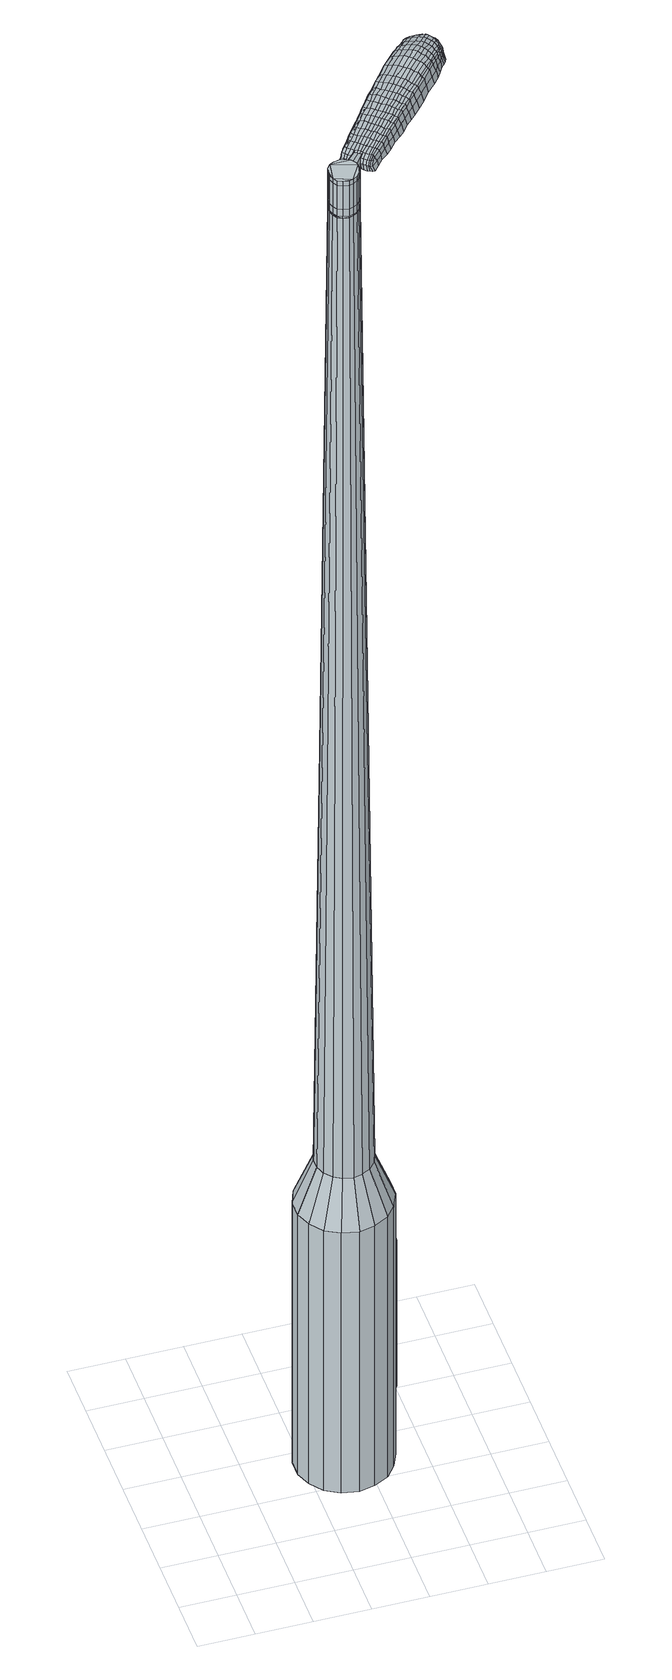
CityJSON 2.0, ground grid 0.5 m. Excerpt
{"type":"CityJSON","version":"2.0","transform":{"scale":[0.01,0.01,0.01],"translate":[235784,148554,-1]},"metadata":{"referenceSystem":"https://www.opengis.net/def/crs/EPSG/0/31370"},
"CityObjects":{
"object1":{"type":"GenericCityObject","attributes":{"cluster":5,"mean_distance_to_centroid":0.212,"new_centroid_x":235785.34,"new_centroid_y":148555.29,"mean_distance_to_camera":7.2,"H1":-10.38,"H2":-14.96,"Z_final":111.7,"cluster2":-1,"proj_x":235788.54,"proj_y":148558.03,"id_line":62640,"bearing_l":139.47,"distance":4.21,"orientation":"right","G_obj":49.47},"geometry":[{"type":"MultiSurface","lod":"2","boundaries":[[[0,1,2,3]],[[1,4,5,2]],[[4,6,7,5]],[[6,8,9,7]],[[8,10,11,9]],[[10,12,13,11]],[[12,14,15,13]],[[14,16,17,15]],[[16,18,19,17]],[[18,20,21,19]],[[20,22,23,21]],[[22,24,25,23]],[[24,26,27,25]],[[26,28,29,27]],[[28,30,31,29]],[[30,32,33,31]],[[32,34,35,33]],[[34,0,3,35]],[[36,37,38,39]],[[38,40,41,42]],[[41,43,42]],[[42,44,45,46]],[[45,47,46]],[[46,48,49,50]],[[49,51,50]],[[42,46,50,38]],[[50,52,39,38]],[[53,36,39]],[[2,5,7,35]],[[7,9,11,15]],[[11,13,15]],[[15,17,19,23]],[[19,21,23]],[[23,25,27,31]],[[27,29,31]],[[15,23,31,7]],[[31,33,35,7]],[[3,2,35]],[[1,0,54,55]],[[0,34,56,54]],[[34,32,57,56]],[[32,30,58,57]],[[30,28,59,58]],[[28,26,60,59]],[[26,24,61,60]],[[24,22,62,61]],[[22,20,63,62]],[[20,18,64,63]],[[18,16,65,64]],[[16,14,66,65]],[[14,12,67,66]],[[12,10,68,67]],[[10,8,69,68]],[[8,6,70,69]],[[6,4,71,70]],[[4,1,55,71]],[[55,54,72,73]],[[54,56,74,72]],[[56,57,75,74]],[[57,58,76,75]],[[58,59,77,76]],[[59,60,78,77]],[[60,61,79,78]],[[61,62,80,79]],[[62,63,81,80]],[[63,64,82,81]],[[64,65,83,82]],[[65,66,84,83]],[[66,67,85,84]],[[67,68,86,85]],[[68,69,87,86]],[[69,70,88,87]],[[70,71,89,88]],[[71,55,73,89]],[[90,91,92,93]],[[94,95,91,90]],[[96,97,95,94]],[[98,99,97,96]],[[100,101,99,98]],[[102,103,101,100]],[[79,104,103,102]],[[80,105,104,79]],[[106,107,105,80]],[[108,109,107,106]],[[83,110,109,108]],[[111,112,110,83]],[[85,113,112,111]],[[114,115,113,85]],[[87,116,115,114]],[[88,117,116,87]],[[89,118,117,88]],[[93,92,118,89]],[[119,120,121,122]],[[123,119,122,124]],[[125,123,124,126]],[[127,125,126,128]],[[129,127,128,130]],[[131,129,130,132]],[[133,131,132,134]],[[135,133,134,136]],[[137,135,136,138]],[[139,137,138,140]],[[141,139,140,142]],[[143,141,142,144]],[[145,143,144,146]],[[147,145,146,148]],[[149,147,148,150]],[[151,149,150,152]],[[73,72,90,93]],[[72,74,94,90]],[[74,75,96,94]],[[75,76,98,96]],[[76,77,100,98]],[[77,78,102,100]],[[78,79,102]],[[81,106,80]],[[81,82,108,106]],[[82,83,108]],[[84,111,83]],[[84,85,111]],[[86,114,85]],[[86,87,114]],[[73,93,89]],[[153,154,92,91]],[[154,118,92]],[[155,115,116]],[[155,113,115]],[[156,112,113]],[[156,110,112]],[[157,109,110]],[[157,158,107,109]],[[158,105,107]],[[159,103,104]],[[159,160,101,103]],[[160,161,99,101]],[[161,162,97,99]],[[162,163,95,97]],[[163,153,91,95]],[[39,52,151,164]],[[154,153,165,152]],[[53,39,164,120]],[[153,163,121,165]],[[36,53,120,119]],[[163,162,122,121]],[[37,36,119,123]],[[162,161,124,122]],[[38,37,123,125]],[[161,160,126,124]],[[40,38,125,127]],[[160,159,128,126]],[[41,40,127,129]],[[159,104,130,128]],[[43,41,129,131]],[[104,105,132,130]],[[42,43,131,133]],[[105,158,134,132]],[[44,42,133,135]],[[158,157,136,134]],[[45,44,135,137]],[[157,110,138,136]],[[47,45,137,139]],[[110,156,140,138]],[[46,47,139,141]],[[156,113,142,140]],[[48,46,141,143]],[[113,155,144,142]],[[49,48,143,145]],[[155,116,146,144]],[[51,49,145,147]],[[116,117,148,146]],[[50,51,147,149]],[[117,118,150,148]],[[52,50,149,151]],[[118,154,152,150]],[[151,152,166,167]],[[152,165,168,166]],[[165,121,169,168]],[[121,120,170,169]],[[120,164,171,170]],[[164,151,167,171]],[[172,173,174,175]],[[176,172,175,177]],[[172,176,178,179]],[[173,172,179,180]],[[181,182,183,184]],[[185,181,184,186]],[[181,185,187,188]],[[182,181,188,189]],[[190,191,192,193]],[[194,190,193,195]],[[190,194,196,197]],[[191,190,197,198]],[[199,200,201,202]],[[203,199,202,204]],[[199,203,205,206]],[[200,199,206,207]],[[208,209,210,211]],[[212,208,211,213]],[[208,212,214,215]],[[209,208,215,216]],[[217,218,219,220]],[[221,217,220,222]],[[217,221,223,224]],[[218,217,224,225]],[[226,227,228,229]],[[218,226,229,219]],[[226,218,225,230]],[[227,226,230,231]],[[232,233,234,235]],[[227,232,235,228]],[[232,227,231,236]],[[233,232,236,237]],[[238,176,177,239]],[[233,238,239,234]],[[238,233,237,240]],[[176,238,240,178]],[[241,242,243,244]],[[245,241,244,246]],[[241,245,247,248]],[[242,241,248,249]],[[250,251,252,253]],[[242,250,253,243]],[[250,242,249,254]],[[251,250,254,255]],[[256,257,258,259]],[[251,256,259,252]],[[256,251,255,260]],[[257,256,260,261]],[[262,263,264,265]],[[257,262,265,258]],[[262,257,261,266]],[[263,262,266,267]],[[268,173,180,269]],[[263,268,269,264]],[[268,263,267,270]],[[173,268,270,174]],[[271,272,273,274]],[[275,271,274,276]],[[271,275,277,278]],[[272,271,278,279]],[[280,281,282,283]],[[272,280,283,273]],[[280,272,279,284]],[[281,280,284,285]],[[286,287,288,289]],[[281,286,289,282]],[[286,281,285,290]],[[287,286,290,291]],[[292,185,186,293]],[[287,292,293,288]],[[292,287,291,294]],[[185,292,294,187]],[[295,296,297,298]],[[299,295,298,300]],[[295,299,301,302]],[[296,295,302,303]],[[304,305,306,307]],[[296,304,307,297]],[[304,296,303,308]],[[305,304,308,309]],[[310,311,312,313]],[[305,310,313,306]],[[310,305,309,314]],[[311,310,314,315]],[[316,317,318,319]],[[311,316,319,312]],[[316,311,315,320]],[[317,316,320,321]],[[322,182,189,323]],[[317,322,323,318]],[[322,317,321,324]],[[182,322,324,183]],[[325,211,210,326]],[[327,325,326,328]],[[325,327,329,330]],[[211,325,330,213]],[[331,327,328,332]],[[333,331,332,334]],[[331,333,335,336]],[[327,331,336,329]],[[337,333,334,338]],[[339,337,338,340]],[[337,339,341,342]],[[333,337,342,335]],[[343,339,340,344]],[[345,343,344,346]],[[343,345,347,348]],[[339,343,348,341]],[[349,345,346,350]],[[200,349,350,201]],[[349,200,207,351]],[[345,349,351,347]],[[352,353,198,197]],[[354,352,197,196]],[[352,354,355,356]],[[353,352,356,357]],[[358,359,357,356]],[[360,358,356,355]],[[358,360,361,362]],[[359,358,362,363]],[[364,365,363,362]],[[366,364,362,361]],[[364,366,367,368]],[[365,364,368,369]],[[370,371,369,368]],[[372,370,368,367]],[[370,372,205,203]],[[371,370,203,204]],[[373,374,375,376]],[[275,373,376,277]],[[373,275,276,377]],[[374,373,377,378]],[[379,194,195,380]],[[374,379,380,375]],[[379,374,378,381]],[[194,379,381,196]],[[382,383,384,385]],[[221,382,385,223]],[[382,221,222,386]],[[383,382,386,387]],[[388,389,390,391]],[[383,388,391,384]],[[388,383,387,392]],[[389,388,392,393]],[[394,191,198,395]],[[389,394,395,390]],[[394,389,393,396]],[[191,394,396,192]],[[397,398,399,400]],[[179,397,400,180]],[[397,179,178,401]],[[398,397,401,402]],[[403,404,405,406]],[[398,403,406,399]],[[403,398,402,407]],[[404,403,407,408]],[[409,202,201,410]],[[404,409,410,405]],[[409,404,408,411]],[[202,409,411,204]],[[412,413,414,415]],[[184,412,415,186]],[[412,184,183,416]],[[413,412,416,417]],[[418,206,205,419]],[[413,418,419,414]],[[418,413,417,420]],[[206,418,420,207]],[[421,422,423,424]],[[299,421,424,301]],[[421,299,300,425]],[[422,421,425,426]],[[427,212,213,428]],[[422,427,428,423]],[[427,422,426,429]],[[212,427,429,214]],[[430,431,432,433]],[[245,430,433,247]],[[430,245,246,434]],[[431,430,434,435]],[[436,437,438,439]],[[431,436,439,432]],[[436,431,435,440]],[[437,436,440,441]],[[442,209,216,443]],[[437,442,443,438]],[[442,437,441,444]],[[209,442,444,210]],[[445,446,435,434]],[[244,445,434,246]],[[445,244,243,447]],[[446,445,447,448]],[[449,450,441,440]],[[446,449,440,435]],[[449,446,448,451]],[[450,449,451,452]],[[453,326,210,444]],[[450,453,444,441]],[[453,450,452,454]],[[326,453,454,328]],[[455,456,457,458]],[[302,455,458,303]],[[455,302,301,424]],[[456,455,424,423]],[[459,330,329,460]],[[456,459,460,457]],[[459,456,423,428]],[[330,459,428,213]],[[461,462,448,447]],[[253,461,447,243]],[[461,253,252,463]],[[462,461,463,464]],[[465,466,452,451]],[[462,465,451,448]],[[465,462,464,467]],[[466,465,467,468]],[[469,332,328,454]],[[466,469,454,452]],[[469,466,468,470]],[[332,469,470,334]],[[471,472,473,474]],[[308,471,474,309]],[[471,308,303,458]],[[472,471,458,457]],[[475,336,335,476]],[[472,475,476,473]],[[475,472,457,460]],[[336,475,460,329]],[[477,478,464,463]],[[259,477,463,252]],[[477,259,258,479]],[[478,477,479,480]],[[481,482,468,467]],[[478,481,467,464]],[[481,478,480,483]],[[482,481,483,484]],[[485,338,334,470]],[[482,485,470,468]],[[485,482,484,486]],[[338,485,486,340]],[[487,488,489,490]],[[314,487,490,315]],[[487,314,309,474]],[[488,487,474,473]],[[491,342,341,492]],[[488,491,492,489]],[[491,488,473,476]],[[342,491,476,335]],[[493,494,480,479]],[[265,493,479,258]],[[493,265,264,495]],[[494,493,495,496]],[[497,498,484,483]],[[494,497,483,480]],[[497,494,496,499]],[[498,497,499,500]],[[501,344,340,486]],[[498,501,486,484]],[[501,498,500,502]],[[344,501,502,346]],[[503,504,505,506]],[[320,503,506,321]],[[503,320,315,490]],[[504,503,490,489]],[[507,348,347,508]],[[504,507,508,505]],[[507,504,489,492]],[[348,507,492,341]],[[509,510,496,495]],[[269,509,495,264]],[[509,269,180,400]],[[510,509,400,399]],[[511,512,500,499]],[[510,511,499,496]],[[511,510,399,406]],[[512,511,406,405]],[[513,350,346,502]],[[512,513,502,500]],[[513,512,405,410]],[[350,513,410,201]],[[514,515,417,416]],[[324,514,416,183]],[[514,324,321,506]],[[515,514,506,505]],[[516,351,207,420]],[[515,516,420,417]],[[516,515,505,508]],[[351,516,508,347]],[[517,518,378,377]],[[274,517,377,276]],[[517,274,273,519]],[[518,517,519,520]],[[521,354,196,381]],[[518,521,381,378]],[[521,518,520,522]],[[354,521,522,355]],[[523,524,525,526]],[[224,523,526,225]],[[523,224,223,385]],[[524,523,385,384]],[[527,528,529,530]],[[524,527,530,525]],[[527,524,384,391]],[[528,527,391,390]],[[531,353,357,532]],[[528,531,532,529]],[[531,528,390,395]],[[353,531,395,198]],[[533,534,520,519]],[[283,533,519,273]],[[533,283,282,535]],[[534,533,535,536]],[[537,360,355,522]],[[534,537,522,520]],[[537,534,536,538]],[[360,537,538,361]],[[539,540,541,542]],[[230,539,542,231]],[[539,230,225,526]],[[540,539,526,525]],[[543,544,545,546]],[[540,543,546,541]],[[543,540,525,530]],[[544,543,530,529]],[[547,359,363,548]],[[544,547,548,545]],[[547,544,529,532]],[[359,547,532,357]],[[549,550,536,535]],[[289,549,535,282]],[[549,289,288,551]],[[550,549,551,552]],[[553,366,361,538]],[[550,553,538,536]],[[553,550,552,554]],[[366,553,554,367]],[[555,556,557,558]],[[236,555,558,237]],[[555,236,231,542]],[[556,555,542,541]],[[559,560,561,562]],[[556,559,562,557]],[[559,556,541,546]],[[560,559,546,545]],[[563,365,369,564]],[[560,563,564,561]],[[563,560,545,548]],[[365,563,548,363]],[[565,566,552,551]],[[293,565,551,288]],[[565,293,186,415]],[[566,565,415,414]],[[567,372,367,554]],[[566,567,554,552]],[[567,566,414,419]],[[372,567,419,205]],[[568,569,402,401]],[[240,568,401,178]],[[568,240,237,558]],[[569,568,558,557]],[[570,571,408,407]],[[569,570,407,402]],[[570,569,557,562]],[[571,570,562,561]],[[572,371,204,411]],[[571,572,411,408]],[[572,571,561,564]],[[371,572,564,369]],[[573,574,575,576]],[[576,575,577,578]],[[579,577,575,580]],[[580,575,574,581]],[[582,583,584,585]],[[585,584,586,587]],[[588,586,584,589]],[[589,584,583,590]],[[591,592,593,594]],[[594,593,595,596]],[[597,595,593,598]],[[598,593,592,599]],[[600,601,602,603]],[[603,602,604,605]],[[606,604,602,607]],[[607,602,601,608]],[[609,610,611,612]],[[612,611,613,614]],[[615,613,611,616]],[[616,611,610,617]],[[618,619,620,621]],[[621,620,622,623]],[[624,622,620,625]],[[625,620,619,626]],[[627,628,629,630]],[[630,629,619,618]],[[626,619,629,631]],[[631,629,628,632]],[[633,634,635,636]],[[636,635,628,627]],[[632,628,635,637]],[[637,635,634,638]],[[578,577,639,640]],[[640,639,634,633]],[[638,634,639,641]],[[641,639,577,579]],[[642,643,644,645]],[[645,644,646,647]],[[648,646,644,649]],[[649,644,643,650]],[[651,652,653,654]],[[654,653,643,642]],[[650,643,653,655]],[[655,653,652,656]],[[657,658,659,660]],[[660,659,652,651]],[[656,652,659,661]],[[661,659,658,662]],[[663,664,665,666]],[[666,665,658,657]],[[662,658,665,667]],[[667,665,664,668]],[[581,574,669,670]],[[670,669,664,663]],[[668,664,669,671]],[[671,669,574,573]],[[672,673,674,675]],[[675,674,676,677]],[[678,676,674,679]],[[679,674,673,680]],[[681,682,683,684]],[[684,683,673,672]],[[680,673,683,685]],[[685,683,682,686]],[[687,688,689,690]],[[690,689,682,681]],[[686,682,689,691]],[[691,689,688,692]],[[587,586,693,694]],[[694,693,688,687]],[[692,688,693,695]],[[695,693,586,588]],[[696,697,698,699]],[[699,698,700,701]],[[702,700,698,703]],[[703,698,697,704]],[[705,706,707,708]],[[708,707,697,696]],[[704,697,707,709]],[[709,707,706,710]],[[711,712,713,714]],[[714,713,706,705]],[[710,706,713,715]],[[715,713,712,716]],[[717,718,719,720]],[[720,719,712,711]],[[716,712,719,721]],[[721,719,718,722]],[[590,583,723,724]],[[724,723,718,717]],[[722,718,723,725]],[[725,723,583,582]],[[609,612,726,727]],[[727,726,728,729]],[[730,728,726,731]],[[731,726,612,614]],[[729,728,732,733]],[[733,732,734,735]],[[736,734,732,737]],[[737,732,728,730]],[[735,734,738,739]],[[739,738,740,741]],[[742,740,738,743]],[[743,738,734,736]],[[741,740,744,745]],[[745,744,746,747]],[[748,746,744,749]],[[749,744,740,742]],[[747,746,750,751]],[[751,750,601,600]],[[608,601,750,752]],[[752,750,746,748]],[[599,753,754,598]],[[598,754,755,597]],[[756,755,754,757]],[[757,754,753,758]],[[758,759,760,757]],[[757,760,761,756]],[[762,761,760,763]],[[763,760,759,764]],[[764,765,766,763]],[[763,766,767,762]],[[768,767,766,769]],[[769,766,765,770]],[[770,771,772,769]],[[769,772,773,768]],[[606,773,772,604]],[[604,772,771,605]],[[774,775,776,777]],[[777,776,676,678]],[[677,676,776,778]],[[778,776,775,779]],[[596,595,780,781]],[[781,780,775,774]],[[779,775,780,782]],[[782,780,595,597]],[[783,784,785,786]],[[786,785,622,624]],[[623,622,785,787]],[[787,785,784,788]],[[789,790,791,792]],[[792,791,784,783]],[[788,784,791,793]],[[793,791,790,794]],[[599,592,795,796]],[[796,795,790,789]],[[794,790,795,797]],[[797,795,592,591]],[[798,799,800,801]],[[801,800,580,581]],[[579,580,800,802]],[[802,800,799,803]],[[804,805,806,807]],[[807,806,799,798]],[[803,799,806,808]],[[808,806,805,809]],[[600,603,810,811]],[[811,810,805,804]],[[809,805,810,812]],[[812,810,603,605]],[[813,814,815,816]],[[816,815,585,587]],[[582,585,815,817]],[[817,815,814,818]],[[606,607,819,820]],[[820,819,814,813]],[[818,814,819,821]],[[821,819,607,608]],[[822,823,824,825]],[[825,824,700,702]],[[701,700,824,826]],[[826,824,823,827]],[[614,613,828,829]],[[829,828,823,822]],[[827,823,828,830]],[[830,828,613,615]],[[831,832,833]],[[833,832,646,648]],[[647,646,832,834]],[[835,836,837,838]],[[838,837,832,831]],[[834,832,837,839]],[[839,837,836,840]],[[617,610,841,842]],[[842,841,836,835]],[[840,836,841,843]],[[843,841,610,609]],[[844,845,834]],[[834,845,645,647]],[[642,645,845,846]],[[846,845,844,847]],[[840,848,849,839]],[[839,849,844,834]],[[847,844,849,850]],[[850,849,848,851]],[[609,727,852,843]],[[843,852,848,840]],[[851,848,852,853]],[[853,852,727,729]],[[854,855,856,857]],[[857,856,703,704]],[[702,703,856,825]],[[825,856,855,822]],[[730,731,858,859]],[[859,858,855,854]],[[822,855,858,829]],[[829,858,731,614]],[[847,860,861,846]],[[846,861,654,642]],[[651,654,861,862]],[[862,861,860,863]],[[851,864,865,850]],[[850,865,860,847]],[[863,860,865,866]],[[866,865,864,867]],[[729,733,868,853]],[[853,868,864,851]],[[867,864,868,869]],[[869,868,733,735]],[[870,871,872,873]],[[873,872,709,710]],[[704,709,872,857]],[[857,872,871,854]],[[736,737,874,875]],[[875,874,871,870]],[[854,871,874,859]],[[859,874,737,730]],[[863,876,862]],[[862,876,660,651]],[[657,660,876,877]],[[877,876,878]],[[867,879,880,866]],[[866,880,876,863]],[[878,876,880,881]],[[881,880,879,882]],[[735,739,883,869]],[[869,883,879,867]],[[882,879,883,884]],[[884,883,739,741]],[[885,886,887,888]],[[888,887,715,716]],[[710,715,887,873]],[[873,887,886,870]],[[742,743,889,890]],[[890,889,886,885]],[[870,886,889,875]],[[875,889,743,736]],[[878,891,892,877]],[[877,892,666,657]],[[663,666,892,893]],[[893,892,891,894]],[[882,895,896,881]],[[881,896,891,878]],[[894,891,896,897]],[[897,896,895,898]],[[741,745,899,884]],[[884,899,895,882]],[[898,895,899,900]],[[900,899,745,747]],[[901,902,903,904]],[[904,903,721,722]],[[716,721,903,888]],[[888,903,902,885]],[[748,749,905,906]],[[906,905,902,901]],[[885,902,905,890]],[[890,905,749,742]],[[894,907,908,893]],[[893,908,670,663]],[[581,670,908,801]],[[801,908,907,798]],[[898,909,910,897]],[[897,910,907,894]],[[798,907,910,807]],[[807,910,909,804]],[[747,751,911,900]],[[900,911,909,898]],[[804,909,911,811]],[[811,911,751,600]],[[818,912,913,817]],[[817,913,725,582]],[[722,725,913,904]],[[904,913,912,901]],[[608,752,914,821]],[[821,914,912,818]],[[901,912,914,906]],[[906,914,752,748]],[[779,915,916,778]],[[778,916,675,677]],[[672,675,916,917]],[[917,916,915,918]],[[597,755,919,782]],[[782,919,915,779]],[[918,915,919,920]],[[920,919,755,756]],[[921,922,923,924]],[[924,923,625,626]],[[624,625,923,786]],[[786,923,922,783]],[[925,926,927,928]],[[928,927,922,921]],[[783,922,927,792]],[[792,927,926,789]],[[758,753,929,930]],[[930,929,926,925]],[[789,926,929,796]],[[796,929,753,599]],[[918,931,932,917]],[[917,932,684,672]],[[681,684,932,933]],[[933,932,931,934]],[[756,761,935,920]],[[920,935,931,918]],[[934,931,935,936]],[[936,935,761,762]],[[937,938,939,940]],[[940,939,631,632]],[[626,631,939,924]],[[924,939,938,921]],[[941,942,943,944]],[[944,943,938,937]],[[921,938,943,928]],[[928,943,942,925]],[[764,759,945,946]],[[946,945,942,941]],[[925,942,945,930]],[[930,945,759,758]],[[934,947,948,933]],[[933,948,690,681]],[[687,690,948,949]],[[949,948,947,950]],[[762,767,951,936]],[[936,951,947,934]],[[950,947,951,952]],[[952,951,767,768]],[[953,954,955,956]],[[956,955,637,638]],[[632,637,955,940]],[[940,955,954,937]],[[957,958,959,960]],[[960,959,954,953]],[[937,954,959,944]],[[944,959,958,941]],[[770,765,961,962]],[[962,961,958,957]],[[941,958,961,946]],[[946,961,765,764]],[[950,963,964,949]],[[949,964,694,687]],[[587,694,964,816]],[[816,964,963,813]],[[768,773,965,952]],[[952,965,963,950]],[[813,963,965,820]],[[820,965,773,606]],[[803,966,967,802]],[[802,967,641,579]],[[638,641,967,956]],[[956,967,966,953]],[[809,968,969,808]],[[808,969,966,803]],[[953,966,969,960]],[[960,969,968,957]],[[605,771,970,812]],[[812,970,968,809]],[[957,968,970,962]],[[962,970,771,770]],[[573,576,175,174]],[[576,578,177,175]],[[588,589,188,187]],[[589,590,189,188]],[[591,594,193,192]],[[594,596,195,193]],[[615,616,215,214]],[[616,617,216,215]],[[618,621,220,219]],[[621,623,222,220]],[[627,630,229,228]],[[630,618,219,229]],[[633,636,235,234]],[[636,627,228,235]],[[578,640,239,177]],[[640,633,234,239]],[[648,649,248,247]],[[649,650,249,248]],[[650,655,254,249]],[[655,656,255,254]],[[656,661,260,255]],[[661,662,261,260]],[[662,667,266,261]],[[667,668,267,266]],[[668,671,270,267]],[[671,573,174,270]],[[678,679,278,277]],[[679,680,279,278]],[[680,685,284,279]],[[685,686,285,284]],[[686,691,290,285]],[[691,692,291,290]],[[692,695,294,291]],[[695,588,187,294]],[[696,699,298,297]],[[699,701,300,298]],[[705,708,307,306]],[[708,696,297,307]],[[711,714,313,312]],[[714,705,306,313]],[[717,720,319,318]],[[720,711,312,319]],[[590,724,323,189]],[[724,717,318,323]],[[774,777,376,375]],[[777,678,277,376]],[[596,781,380,195]],[[781,774,375,380]],[[623,787,386,222]],[[787,788,387,386]],[[788,793,392,387]],[[793,794,393,392]],[[794,797,396,393]],[[797,591,192,396]],[[701,826,425,300]],[[826,827,426,425]],[[827,830,429,426]],[[830,615,214,429]],[[831,833,433,432]],[[833,648,247,433]],[[835,838,439,438]],[[838,831,432,439]],[[617,842,443,216]],[[842,835,438,443]],[[971,972,973,974]],[[975,976,974,973]],[[977,978,979,980]],[[981,982,983,984]],[[972,985,986,973]],[[987,975,973,986]],[[988,977,980,989]],[[990,991,982,981]],[[985,992,993,986]],[[993,994,987,986]],[[995,988,989,996]],[[997,991,990,998]],[[992,999,1000,993]],[[1000,1001,994,993]],[[1002,995,996,1003]],[[1004,997,998,1005]],[[1006,1007,1008,1009]],[[1010,1011,1007,1006]],[[1010,1012,1013,1011]],[[1012,1014,1015,1013]],[[1016,1017,1018,1019]],[[1020,1017,1016]],[[1021,1022,1017,1020]],[[1023,1024,1022,1021]],[[1019,1008,1007,1016]],[[1016,1007,1011,1020]],[[1011,1013,1021,1020]],[[1013,1015,1023,1021]],[[980,979,976,975]],[[989,980,975,987]],[[994,996,989,987]],[[1001,1003,996,994]],[[981,984,978,977]],[[990,981,977,988]],[[998,990,988,995]],[[1005,998,995,1002]],[[982,1006,1009,983]],[[991,1010,1006,982]],[[1012,1010,991,997]],[[1014,1012,997,1004]],[[1025,1026,1027,1028]],[[1027,1029,1030,1031]],[[1027,1031,1032,1033]],[[1027,1033,1028]],[[1034,1025,1028,1035]],[[1036,1035,1028,1037]],[[1038,1037,1028]],[[1039,1027,1026,1040]],[[1041,1039,1040,1042]],[[1043,1041,1042,1044]],[[1045,1043,1044,1046]],[[1047,1045,1046,1048]],[[1048,1049,1050,1051]],[[1048,1051,1052,1053]],[[1048,1053,1054,1055]],[[1054,1056,1057,1058]],[[1054,1058,1059,1060]],[[1054,1060,1055]],[[1048,1055,1047]],[[1061,1062,1026,1025]],[[1063,1064,1029,1027]],[[1065,1066,1038,1028]],[[1062,1067,1040,1026]],[[1068,1063,1027,1039]],[[1067,1069,1042,1040]],[[1070,1068,1039,1041]],[[1069,1071,1044,1042]],[[1072,1070,1041,1043]],[[1071,1073,1046,1044]],[[1074,1072,1043,1045]],[[1073,1075,1048,1046]],[[1076,1074,1045,1047]],[[1075,1077,1049,1048]],[[1078,1079,1056,1054]],[[1080,1076,1047,1055]],[[1050,1049,1077,1081]],[[1051,1050,1081,1082]],[[1052,1051,1082,1083]],[[1053,1052,1083,1084]],[[1054,1053,1084,1078]],[[1085,1061,1025,1034]],[[1086,1085,1034,1035]],[[1087,1086,1035,1036]],[[1088,1087,1036,1037]],[[1066,1088,1037,1038]],[[1030,1029,1064,1089]],[[1057,1056,1079,1090]],[[1031,1030,1089,1091]],[[1032,1031,1091,1092]],[[1033,1032,1092,1093]],[[1028,1033,1093,1065]],[[1058,1057,1090,1094]],[[1059,1058,1094,1095]],[[1060,1059,1095,1096]],[[1055,1060,1096,1080]]]}]}
},
"vertices":[
[161,164,384],[171,152,384],[171,152,96],[161,164,96],[176,138,384],[176,138,96],[176,124,384],[176,124,96],[170,110,384],[170,110,96],[161,99,384],[161,99,96],[148,92,384],[148,92,96],[134,89,384],[134,89,96],[119,92,384],[119,92,96],[106,99,384],[106,99,96],[97,111,384],[97,111,96],[92,124,384],[92,124,96],[92,139,384],[92,139,96],[97,153,384],[97,153,96],[107,164,384],[107,164,96],[120,171,384],[120,171,96],[134,174,384],[134,174,96],[149,171,384],[149,171,96],[134,145,1524],[129,144,1524],[125,142,1524],[143,142,1524],[122,138,1524],[121,134,1524],[122,125,1524],[121,129,1524],[125,121,1524],[129,119,1524],[138,119,1524],[134,118,1524],[142,121,1524],[145,125,1524],[147,134,1524],[147,129,1524],[146,138,1524],[139,144,1524],[150,151,429],[156,144,429],[143,155,429],[134,157,429],[126,155,429],[118,151,429],[112,144,429],[109,136,429],[109,127,429],[112,119,429],[118,112,429],[125,108,429],[134,106,429],[142,108,429],[150,112,429],[156,119,429],[159,127,429],[159,136,429],[143,142,1483],[146,138,1483],[139,144,1483],[134,145,1483],[129,144,1483],[125,142,1483],[122,138,1483],[121,134,1483],[121,129,1483],[122,125,1483],[125,121,1483],[129,119,1483],[134,118,1483],[138,119,1483],[142,121,1483],[145,125,1483],[147,129,1483],[147,134,1483],[142,141,1483],[142,141,1485],[145,138,1485],[145,138,1483],[138,143,1483],[138,143,1485],[134,144,1483],[134,144,1485],[130,144,1483],[130,144,1485],[126,141,1483],[126,141,1485],[123,138,1483],[123,138,1485],[121,134,1485],[121,129,1485],[123,125,1483],[123,125,1485],[126,122,1483],[126,122,1485],[129,119,1485],[134,119,1483],[134,119,1485],[138,119,1485],[142,122,1483],[142,122,1485],[145,125,1485],[147,129,1485],[147,134,1485],[134,145,1519],[139,144,1519],[139,144,1493],[134,145,1493],[129,144,1519],[129,144,1493],[125,142,1519],[125,142,1493],[122,138,1519],[122,138,1493],[121,134,1519],[121,134,1493],[121,129,1519],[121,129,1493],[122,125,1519],[122,125,1493],[125,121,1519],[125,121,1493],[129,119,1519],[129,119,1493],[134,118,1519],[134,118,1493],[138,119,1519],[138,119,1493],[142,121,1519],[142,121,1493],[145,125,1519],[145,125,1493],[147,129,1519],[147,129,1493],[147,134,1519],[147,134,1493],[146,138,1519],[146,138,1493],[143,142,1485],[146,138,1485],[142,121,1485],[134,118,1485],[125,121,1485],[122,125,1485],[122,138,1485],[125,142,1485],[129,144,1485],[134,145,1485],[139,144,1485],[143,142,1519],[143,142,1493],[157,154,1513],[157,154,1518],[155,156,1513],[152,158,1513],[152,158,1518],[155,156,1518],[218,199,1519],[213,194,1518],[215,194,1509],[220,199,1510],[224,206,1519],[226,206,1510],[222,206,1526],[216,200,1525],[211,195,1525],[189,225,1519],[184,219,1518],[185,217,1525],[189,223,1525],[194,231,1519],[195,230,1526],[194,233,1510],[188,227,1510],[184,221,1509],[250,269,1519],[252,267,1519],[253,267,1513],[250,270,1513],[246,271,1519],[246,272,1513],[245,270,1524],[249,268,1524],[251,265,1524],[202,213,1530],[197,207,1529],[199,205,1529],[204,211,1530],[207,220,1531],[210,217,1531],[205,222,1530],[199,215,1530],[194,209,1529],[149,151,1512],[151,149,1512],[152,150,1517],[150,152,1517],[147,153,1512],[148,154,1517],[147,154,1506],[150,152,1506],[152,150,1506],[255,245,1519],[253,243,1519],[255,242,1512],[257,245,1512],[256,248,1518],[258,247,1512],[255,248,1522],[254,246,1523],[252,243,1524],[251,239,1519],[247,234,1519],[249,234,1512],[252,239,1512],[249,239,1524],[246,235,1525],[244,229,1519],[239,223,1519],[241,223,1511],[246,229,1511],[242,230,1526],[237,224,1526],[231,215,1519],[233,215,1510],[230,215,1526],[167,146,1513],[172,152,1513],[171,152,1518],[165,146,1517],[162,142,1512],[163,144,1516],[164,142,1506],[168,146,1507],[173,152,1507],[177,157,1514],[182,162,1515],[181,163,1520],[176,157,1519],[179,157,1507],[184,162,1507],[188,168,1515],[193,173,1516],[191,173,1522],[186,168,1521],[189,168,1508],[195,173,1508],[198,178,1517],[203,184,1517],[201,184,1524],[196,179,1523],[200,178,1508],[205,184,1509],[208,189,1518],[206,189,1524],[210,189,1509],[229,269,1519],[226,267,1519],[227,266,1524],[229,268,1523],[231,271,1518],[231,270,1522],[230,272,1512],[228,271,1512],[226,269,1512],[223,264,1519],[219,260,1519],[219,258,1525],[223,262,1524],[222,265,1512],[218,261,1512],[214,255,1519],[209,249,1519],[210,248,1526],[215,254,1526],[214,257,1511],[209,251,1511],[202,240,1519],[202,239,1526],[201,242,1510],[144,166,1513],[148,172,1513],[148,173,1507],[144,167,1507],[141,161,1512],[140,163,1506],[142,162,1516],[144,165,1517],[149,171,1518],[153,178,1514],[157,184,1515],[157,186,1507],[153,180,1507],[153,177,1519],[158,183,1520],[162,190,1515],[166,196,1516],[166,198,1508],[162,192,1508],[162,188,1521],[167,194,1522],[171,202,1517],[175,208,1517],[175,210,1509],[171,204,1508],[171,200,1523],[176,206,1524],[180,213,1518],[180,215,1509],[180,212,1524],[154,156,1519],[156,155,1519],[158,162,1520],[160,160,1520],[156,164,1520],[151,158,1519],[163,168,1522],[165,166,1522],[168,173,1523],[170,171,1523],[166,175,1523],[161,170,1521],[173,179,1524],[175,177,1524],[178,185,1525],[180,183,1525],[175,187,1525],[171,181,1524],[182,190,1526],[185,188,1526],[187,196,1527],[190,194,1527],[185,198,1527],[180,192,1526],[192,201,1528],[194,199,1528],[189,204,1528],[247,266,1527],[249,263,1527],[243,267,1526],[240,264,1527],[244,262,1528],[246,260,1528],[240,257,1529],[242,255,1529],[236,259,1528],[231,254,1530],[235,252,1530],[238,249,1530],[230,246,1531],[233,244,1531],[227,249,1530],[221,242,1531],[224,239,1531],[227,237,1531],[216,229,1531],[218,227,1531],[213,232,1531],[233,272,1518],[236,272,1519],[236,273,1513],[232,273,1513],[232,270,1523],[235,271,1523],[241,272,1519],[241,273,1513],[240,270,1524],[257,250,1518],[257,253,1518],[256,252,1523],[256,249,1523],[258,250,1513],[258,253,1513],[257,256,1519],[256,260,1519],[255,259,1524],[256,255,1523],[258,257,1513],[257,261,1513],[255,264,1519],[254,262,1524],[255,264,1513],[215,201,1528],[213,202,1528],[208,197,1528],[210,195,1527],[221,207,1528],[219,208,1529],[211,204,1529],[209,206,1530],[204,201,1529],[206,199,1528],[217,210,1529],[215,213,1530],[207,208,1530],[202,203,1529],[213,215,1531],[190,222,1528],[192,220,1529],[198,227,1529],[196,229,1528],[186,216,1527],[188,215,1528],[195,218,1529],[201,225,1530],[191,212,1528],[140,159,1512],[142,158,1512],[143,158,1517],[141,160,1517],[140,160,1506],[142,159,1506],[144,156,1512],[145,156,1517],[144,157,1506],[160,142,1512],[159,143,1512],[160,143,1506],[162,142,1506],[161,143,1517],[160,144,1517],[157,144,1512],[155,146,1512],[156,146,1506],[158,144,1506],[158,145,1517],[156,147,1517],[153,148,1512],[154,148,1506],[154,149,1517],[164,147,1519],[163,148,1519],[169,152,1520],[168,154,1520],[161,149,1519],[159,151,1519],[166,155,1520],[164,157,1520],[157,153,1519],[162,158,1520],[145,164,1519],[146,162,1519],[151,168,1520],[150,170,1520],[149,160,1519],[154,166,1520],[175,158,1521],[173,159,1521],[180,163,1522],[178,164,1522],[171,161,1521],[169,162,1521],[176,166,1522],[174,168,1523],[167,164,1522],[172,170,1523],[154,176,1521],[156,174,1521],[160,180,1522],[159,181,1522],[158,172,1521],[163,178,1522],[185,169,1523],[183,170,1523],[190,174,1524],[188,175,1524],[181,171,1523],[179,173,1524],[187,177,1525],[184,179,1525],[177,175,1524],[182,181,1525],[163,187,1523],[165,186,1523],[169,192,1524],[168,193,1524],[168,184,1524],[172,189,1525],[195,179,1525],[193,181,1525],[200,185,1526],[198,186,1526],[192,182,1526],[189,184,1526],[196,188,1527],[194,190,1527],[187,186,1526],[192,192,1527],[172,199,1525],[174,197,1525],[179,203,1526],[177,205,1526],[177,195,1526],[181,201,1527],[205,190,1527],[203,191,1527],[201,193,1527],[199,195,1528],[197,197,1528],[181,210,1527],[183,209,1527],[186,207,1528],[231,268,1525],[234,269,1525],[228,266,1526],[231,266,1526],[238,268,1526],[235,265,1527],[254,248,1525],[254,250,1525],[252,247,1526],[252,245,1525],[254,253,1525],[253,257,1526],[251,254,1527],[252,250,1526],[252,260,1526],[249,257,1527],[225,262,1526],[227,262,1527],[220,258,1527],[223,257,1528],[231,261,1528],[227,256,1529],[249,241,1526],[249,243,1527],[245,238,1528],[245,236,1527],[248,246,1527],[247,249,1528],[242,244,1529],[244,241,1528],[245,252,1528],[240,247,1530],[216,253,1528],[219,252,1529],[211,247,1528],[213,246,1529],[222,251,1529],[217,244,1530],[241,231,1528],[241,233,1528],[235,226,1529],[236,225,1528],[239,235,1529],[238,238,1530],[232,232,1530],[234,229,1530],[235,241,1530],[229,234,1531],[203,238,1529],[205,237,1529],[209,235,1530],[228,216,1528],[227,217,1529],[226,220,1530],[223,222,1530],[221,225,1531],[214,196,1509],[212,196,1518],[216,201,1518],[218,201,1509],[222,207,1519],[224,207,1510],[220,207,1525],[215,201,1525],[210,196,1525],[186,216,1525],[186,218,1518],[190,223,1518],[191,222,1525],[196,230,1519],[196,229,1525],[195,232,1510],[190,225,1509],[186,220,1509],[251,266,1513],[251,265,1519],[248,267,1519],[249,268,1513],[245,269,1519],[246,270,1513],[244,268,1524],[247,266,1524],[250,264,1524],[200,205,1528],[197,207,1528],[202,213,1529],[204,211,1529],[208,220,1529],[210,218,1529],[205,222,1529],[199,215,1529],[195,210,1528],[153,152,1516],[153,151,1512],[151,153,1512],[151,154,1516],[148,155,1512],[149,155,1516],[149,156,1506],[151,154,1506],[153,152,1506],[253,243,1512],[252,244,1519],[253,246,1518],[255,246,1512],[254,248,1518],[256,248,1512],[253,248,1522],[252,247,1523],[251,244,1523],[248,235,1512],[246,235,1519],[249,240,1519],[251,240,1512],[248,240,1524],[244,236,1525],[239,225,1511],[237,225,1519],[242,231,1519],[244,231,1511],[241,231,1525],[236,225,1526],[230,216,1519],[232,216,1510],[228,216,1526],[169,153,1518],[171,153,1513],[165,148,1513],[164,148,1517],[162,144,1512],[162,145,1515],[163,144,1506],[167,148,1506],[172,153,1507],[180,164,1520],[181,164,1514],[176,158,1514],[174,159,1519],[177,158,1507],[183,164,1507],[190,175,1522],[191,175,1516],[186,169,1515],[185,169,1521],[188,169,1508],[193,175,1508],[200,185,1523],[202,185,1517],[197,180,1516],[195,180,1522],[198,180,1508],[204,185,1508],[207,190,1517],[205,191,1524],[209,190,1509],[228,264,1523],[227,265,1519],[230,268,1518],[230,267,1523],[231,269,1518],[232,268,1522],[231,270,1512],[229,269,1512],[227,267,1512],[220,257,1525],[220,258,1519],[224,262,1519],[225,261,1524],[224,264,1512],[220,260,1512],[211,246,1526],[211,248,1519],[216,254,1519],[216,252,1525],[216,256,1511],[210,250,1511],[203,239,1519],[204,238,1526],[203,241,1510],[150,172,1507],[150,171,1513],[145,165,1513],[145,166,1506],[143,161,1512],[142,162,1506],[144,161,1515],[146,164,1517],[150,170,1518],[159,185,1507],[159,183,1514],[154,177,1514],[154,178,1507],[155,176,1519],[159,181,1520],[168,197,1508],[168,195,1516],[164,189,1515],[163,191,1508],[164,187,1521],[169,193,1522],[177,208,1508],[177,206,1517],[173,201,1516],[172,202,1508],[173,199,1522],[178,205,1523],[181,212,1517],[181,214,1509],[182,211,1524],[154,157,1518],[156,155,1518],[159,162,1519],[161,161,1519],[157,164,1519],[152,159,1518],[164,168,1520],[166,166,1520],[169,174,1521],[171,172,1521],[166,176,1521],[161,170,1520],[173,179,1523],[175,178,1523],[178,185,1524],[180,183,1524],[176,187,1524],[171,181,1523],[183,191,1525],[185,189,1525],[188,196,1526],[190,194,1526],[185,198,1526],[180,193,1525],[192,202,1527],[195,200,1527],[190,204,1527],[248,262,1526],[246,264,1526],[243,266,1525],[240,263,1526],[243,261,1526],[246,259,1526],[242,254,1528],[239,257,1528],[236,259,1527],[231,253,1528],[235,251,1529],[237,249,1529],[233,244,1530],[230,246,1530],[227,248,1529],[221,241,1530],[224,239,1530],[227,237,1530],[218,227,1530],[216,229,1530],[213,232,1530],[236,271,1513],[236,270,1518],[233,270,1518],[233,271,1512],[233,268,1523],[235,269,1523],[240,270,1519],[240,271,1513],[240,268,1523],[254,252,1523],[255,252,1518],[255,250,1518],[254,250,1523],[256,250,1512],[256,252,1512],[253,258,1523],[254,259,1519],[255,256,1519],[254,255,1523],[256,256,1513],[255,260,1513],[253,262,1519],[252,261,1524],[253,263,1513],[208,197,1527],[213,203,1527],[214,202,1527],[209,196,1526],[220,208,1527],[219,209,1528],[204,201,1528],[209,207,1528],[211,204,1528],[206,199,1527],[217,211,1528],[215,213,1529],[207,209,1529],[202,203,1528],[213,215,1529],[198,227,1528],[193,220,1527],[191,221,1527],[197,228,1527],[187,216,1526],[188,215,1527],[196,218,1528],[201,225,1528],[191,212,1527],[144,160,1516],[143,159,1512],[142,160,1512],[143,160,1516],[142,161,1506],[143,161,1506],[146,157,1512],[147,158,1516],[146,158,1506],[162,145,1506],[161,144,1512],[162,144,1506],[161,145,1516],[158,148,1506],[157,148,1512],[159,146,1512],[160,146,1506],[159,147,1516],[157,149,1516],[155,149,1512],[156,150,1506],[155,150,1516],[164,149,1518],[164,148,1518],[169,154,1519],[168,154,1519],[160,152,1518],[162,150,1518],[167,156,1519],[165,157,1519],[158,154,1518],[163,159,1519],[152,169,1519],[147,163,1518],[146,164,1518],[151,169,1519],[150,161,1518],[154,167,1519],[173,160,1520],[174,159,1520],[179,164,1521],[178,165,1521],[170,163,1520],[172,161,1520],[177,167,1521],[175,168,1521],[168,165,1520],[173,170,1521],[161,180,1521],[156,174,1520],[155,175,1520],[160,181,1521],[159,172,1520],[163,178,1521],[184,170,1522],[189,175,1523],[189,176,1523],[180,174,1522],[182,172,1522],[187,178,1523],[185,179,1524],[177,176,1523],[182,181,1524],[170,192,1523],[165,186,1522],[165,187,1522],[169,193,1523],[168,184,1522],[173,190,1523],[193,181,1524],[194,181,1524],[199,186,1525],[198,187,1525],[189,185,1525],[192,183,1524],[197,188,1525],[194,190,1526],[187,187,1525],[192,192,1526],[179,203,1525],[175,198,1524],[174,198,1524],[178,204,1525],[177,195,1524],[182,201,1525],[203,192,1526],[204,191,1526],[199,196,1527],[201,194,1526],[197,198,1527],[184,209,1526],[183,210,1526],[187,207,1526],[234,267,1524],[231,267,1524],[229,264,1525],[231,265,1525],[238,267,1525],[236,264,1525],[251,247,1525],[253,250,1524],[252,248,1524],[250,245,1525],[250,254,1526],[252,257,1525],[252,253,1524],[250,250,1525],[250,260,1525],[248,257,1526],[228,261,1526],[225,261,1526],[221,256,1526],[223,256,1527],[232,260,1526],[227,255,1527],[244,238,1527],[248,243,1526],[247,241,1526],[244,236,1526],[241,244,1528],[246,249,1527],[247,246,1526],[243,241,1527],[244,252,1527],[239,246,1528],[219,252,1527],[217,252,1527],[212,246,1527],[214,245,1528],[223,250,1528],[217,244,1529],[235,227,1528],[240,233,1527],[240,232,1527],[235,226,1527],[231,232,1529],[237,238,1529],[239,236,1528],[233,229,1528],[235,241,1529],[229,234,1530],[206,236,1528],[204,237,1528],[209,234,1529],[227,218,1528],[227,217,1528],[223,223,1529],[225,220,1529],[221,225,1530],[163,144,1508],[158,148,1508],[180,172,1509],[186,167,1509],[194,188,1510],[201,183,1510],[220,218,1512],[227,212,1512],[216,198,1511],[209,204,1511],[232,231,1513],[240,242,1514],[247,236,1514],[239,225,1513],[152,153,1508],[174,177,1509],[188,194,1510],[213,224,1512],[202,210,1511],[225,237,1513],[234,248,1514],[147,157,1508],[168,182,1509],[181,199,1510],[206,230,1512],[194,216,1511],[227,253,1514],[218,244,1513],[142,161,1508],[162,188,1509],[174,205,1510],[199,236,1512],[187,222,1511],[220,259,1514],[211,250,1513],[249,252,1514],[251,257,1514],[256,252,1514],[255,247,1514],[242,258,1514],[246,262,1514],[236,263,1514],[240,266,1514],[230,269,1514],[235,271,1514],[252,262,1515],[251,267,1515],[252,266,1515],[255,259,1515],[249,265,1515],[245,268,1515],[250,268,1515],[242,271,1515],[249,269,1515],[117,171,334],[120,173,334],[120,173,165],[108,166,171],[117,171,165],[113,169,165],[111,168,166],[109,167,167],[108,166,169],[113,169,334],[111,168,333],[109,167,332],[108,166,331],[108,166,328],[135,175,165],[135,175,334],[150,172,165],[150,172,334],[162,165,165],[162,165,334],[172,153,165],[172,153,334],[177,139,165],[177,139,334],[177,135,334],[177,131,334],[177,128,333],[177,126,332],[177,125,331],[177,124,328],[177,135,165],[177,124,171],[177,125,169],[177,126,167],[177,128,166],[177,131,165],[118,168,334],[121,170,334],[121,170,165],[118,168,165],[109,164,171],[109,164,328],[135,172,334],[135,172,165],[149,170,334],[149,170,165],[161,162,334],[161,162,165],[170,152,334],[170,152,165],[174,139,334],[174,139,165],[174,135,334],[174,124,328],[174,124,171],[174,135,165],[174,131,334],[174,128,333],[174,126,332],[174,125,331],[115,167,334],[112,165,333],[111,164,332],[110,164,331],[115,167,165],[174,125,169],[112,165,166],[111,164,167],[110,164,169],[174,126,167],[174,128,166],[174,131,165]
]}
